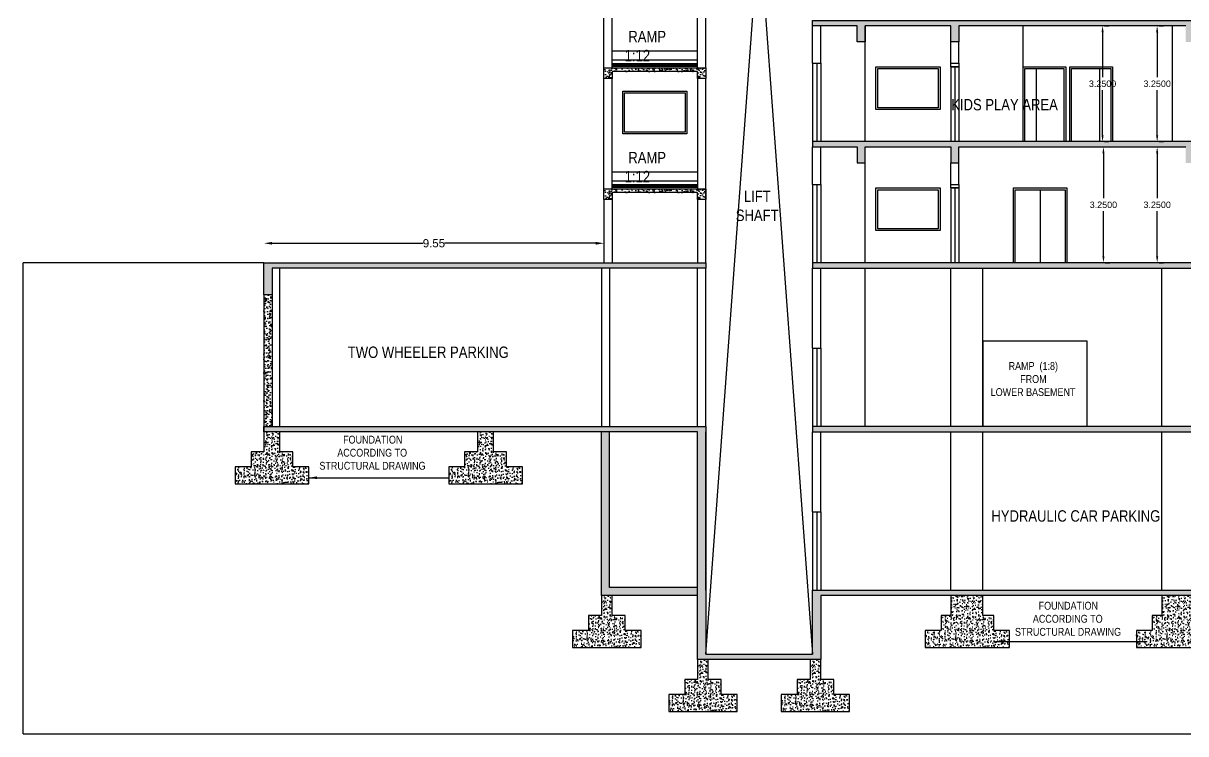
# Model space of a CAD drawing. Header units: metres. Extents: x -38 to 401, y 28 to 287.
# Drawn here: x 310.26 to 342.91, y 232.93 to 252.89 of the extents above; entities that cross this region are included whole.
import ezdxf

# ---------------------------------------------------------------- set-up
doc = ezdxf.new("R2010")
doc.units = ezdxf.units.M
doc.layers.add('BLK_1_FLR_0_AC_ROOM_1', color=117, linetype='Continuous')
doc.layers.add('BLK_1_FLR_1_WC_BATH', color=223, linetype='Continuous')
doc.layers.add('BLK_1_FLR_0_WC_BATH', color=4, linetype='Continuous', lineweight=30)
doc.layers.add('BLK_1_FLR_1_REGULAR_ROOM_1', color=4, linetype='Continuous', lineweight=30)
doc.styles.get("Standard").update_dxf_attribs({"font": 'arial.ttf'})
doc.dimstyles.get("Standard").update_dxf_attribs({"dimtxt": 0.18, "dimasz": 0.18, "dimexe": 0.18, "dimexo": 0.0625, "dimgap": 0.09, "dimtad": 0, "dimtih": 1, "dimtoh": 1, "dimdec": 4, "dimzin": 0, "dimdsep": 46, "dimtxsty": 'Standard', "dimcen": 0.09, "dimadec": 0, "dimazin": 0, "dimtfac": 1, "dimtdec": 4, "dimtofl": 0, "dimtmove": 0, "dimatfit": 3, "dimfxl": 0, "dimtolj": 1, "dimtzin": 0, "dimarcsym": 0})
pattern_1 = [(50, (-2172.58521, 2561.1985), (0.215178055, -0.0188256405), [0.0225, -0.2475]), (355, (-2172.5852, 2561.1985), (-0.0416254, 0.22565764), [0.018, -0.198]), (100.4514445, (-2172.56728, 2561.19694), (0.173552654, 0.206831997), [0.019122058, -0.210342634]), (46.1842, (-2172.5852, 2561.2585), (0.3201724, -0.049655784), [0.03375, -0.37125]), (96.635635, (-2172.55853, 2561.25437), (0.280398584, 0.29223558), [0.028683103, -0.315514128]), (351.184164, (-2172.5852, 2561.2585), (0.280398584, 0.29223558), [0.027, -0.297]), (21, (-2172.55521, 2561.2435), (0.179072116, -0.120785667), [0.0225, -0.2475]), (326, (-2172.5552, 2561.2435), (0.0729946, 0.217545014), [0.018, -0.198]), (71.451445, (-2172.54029, 2561.23344), (0.252066713, 0.096759346), [0.019122057, -0.210342634]), (37.5, (-2172.58521, 2561.19851), (0.0036479566, 0.0998681561), [0, -0.1956, 0, -0.201, 0, -0.19875]), (7.5, (-2172.58521, 2561.19851), (0.0789208612, 0.1183235136), [0, -0.1146, 0, -0.1911, 0, -0.07575]), (327.5, (-2172.65211, 2561.19851), (0.1601467309, -0.0067664615), [0, -0.075, 0, -0.234, 0, -0.3105]), (317.5, (-2172.68211, 2561.1985), (0.174955851, 0.0300314947), [0, -0.0975, 0, -0.1554, 0, -0.2205])]

# ---------------------------------------------------------------- blocks, each defined once
blk = doc.blocks.new('*D113')
at = {"color": 0, "lineweight": -2}
for p, q in [((317.247, 246.711), (321.493, 246.711)), ((326.337, 246.711), (322.092, 246.711))]:
    blk.add_line(p, q, dxfattribs=at)
at = {"color": 0}
for points in [[(317.247, 246.749), (317.247, 246.672), (317.017, 246.711)], [(326.337, 246.749), (326.337, 246.672), (326.567, 246.711)]]:
    blk.add_solid(points, dxfattribs=at)
at = {"layer": 'Defpoints', "color": 0}
for p in [(326.567, 246.711), (317.017, 246.166), (326.567, 246.166)]:
    blk.add_point(p, dxfattribs=at)
at = {"color": 0, "lineweight": 25, "insert": (321.792, 246.711), "char_height": 0.23, "attachment_point": 5}
blk.add_mtext('\\A1;9.55', dxfattribs=at)
blk = doc.blocks.new('*D913')
at = {"layer": 'BLK_1_FLR_0_AC_ROOM_1', "color": 0, "lineweight": -2}
for p, q in [((340.595, 249.236), (340.595, 247.973)), ((340.647, 249.416), (340.775, 249.416)), ((340.595, 246.346), (340.595, 247.609)), ((340.647, 246.166), (340.775, 246.166))]:
    blk.add_line(p, q, dxfattribs=at)
at = {"layer": 'BLK_1_FLR_0_AC_ROOM_1', "color": 0}
for points in [[(340.565, 249.236), (340.625, 249.236), (340.595, 249.416)], [(340.565, 246.346), (340.625, 246.346), (340.595, 246.166)]]:
    blk.add_solid(points, dxfattribs=at)
at = {"layer": 'Defpoints', "color": 0}
for p in [(340.584, 249.416), (340.595, 249.416), (340.584, 246.166)]:
    blk.add_point(p, dxfattribs=at)
at = {"layer": 'BLK_1_FLR_0_AC_ROOM_1', "color": 0, "lineweight": 30, "insert": (340.595, 247.791), "char_height": 0.18, "attachment_point": 5}
blk.add_mtext('\\A1;3.2500', dxfattribs=at)
blk = doc.blocks.new('*D914')
at = {"layer": 'BLK_1_FLR_0_WC_BATH', "color": 0, "linetype": 'Continuous', "lineweight": -2}
for p, q in [((342.104, 249.236), (342.104, 247.973)), ((342.156, 249.416), (342.284, 249.416)), ((342.104, 246.346), (342.104, 247.609)), ((342.156, 246.166), (342.284, 246.166))]:
    blk.add_line(p, q, dxfattribs=at)
at = {"layer": 'BLK_1_FLR_0_WC_BATH', "color": 0, "linetype": 'Continuous'}
for points in [[(342.074, 249.236), (342.134, 249.236), (342.104, 249.416)], [(342.074, 246.346), (342.134, 246.346), (342.104, 246.166)]]:
    blk.add_solid(points, dxfattribs=at)
at = {"layer": 'Defpoints', "color": 0, "linetype": 'Continuous'}
for p in [(342.093, 249.416), (342.104, 249.416), (342.093, 246.166)]:
    blk.add_point(p, dxfattribs=at)
at = {"layer": 'BLK_1_FLR_0_WC_BATH', "color": 0, "linetype": 'Continuous', "lineweight": 30, "insert": (342.104, 247.791), "char_height": 0.18, "attachment_point": 5}
blk.add_mtext('\\A1;3.2500', dxfattribs=at)
blk = doc.blocks.new('*D915')
at = {"layer": 'BLK_1_FLR_1_REGULAR_ROOM_1', "color": 0, "lineweight": -2}
for p, q in [((340.623, 252.816), (340.751, 252.816)), ((340.571, 252.636), (340.571, 251.373)), ((340.571, 249.746), (340.571, 251.009)), ((340.623, 249.566), (340.751, 249.566))]:
    blk.add_line(p, q, dxfattribs=at)
at = {"layer": 'BLK_1_FLR_1_REGULAR_ROOM_1', "color": 0}
for points in [[(340.541, 252.636), (340.601, 252.636), (340.571, 252.816)], [(340.541, 249.746), (340.601, 249.746), (340.571, 249.566)]]:
    blk.add_solid(points, dxfattribs=at)
at = {"layer": 'Defpoints', "color": 0}
for p in [(340.56, 252.816), (340.571, 252.816), (340.56, 249.566)]:
    blk.add_point(p, dxfattribs=at)
at = {"layer": 'BLK_1_FLR_1_REGULAR_ROOM_1', "color": 0, "lineweight": 30, "insert": (340.571, 251.191), "char_height": 0.18, "attachment_point": 5}
blk.add_mtext('\\A1;3.2500', dxfattribs=at)
blk = doc.blocks.new('*D916')
at = {"layer": 'BLK_1_FLR_1_WC_BATH', "color": 0, "lineweight": -2}
for p, q in [((342.156, 252.816), (342.284, 252.816)), ((342.104, 252.636), (342.104, 251.373)), ((342.104, 249.746), (342.104, 251.009)), ((342.156, 249.566), (342.284, 249.566))]:
    blk.add_line(p, q, dxfattribs=at)
at = {"layer": 'BLK_1_FLR_1_WC_BATH', "color": 0}
for points in [[(342.074, 252.636), (342.134, 252.636), (342.104, 252.816)], [(342.074, 249.746), (342.134, 249.746), (342.104, 249.566)]]:
    blk.add_solid(points, dxfattribs=at)
at = {"layer": 'Defpoints', "color": 0}
for p in [(342.093, 252.816), (342.104, 252.816), (342.093, 249.566)]:
    blk.add_point(p, dxfattribs=at)
at = {"layer": 'BLK_1_FLR_1_WC_BATH', "color": 0, "lineweight": 30, "insert": (342.104, 251.191), "char_height": 0.18, "attachment_point": 5}
blk.add_mtext('\\A1;3.2500', dxfattribs=at)

msp = doc.modelspace()

# ---------------------------------------------------------------- hatches: boundary and pattern name
at = {"lineweight": 25}
h = msp.add_hatch(dxfattribs=at)
h.set_pattern_fill('AR-CONC', scale=0.03)
h.set_pattern_definition([(50, (-2438.04541, 2561.1985), (0.215178055, -0.0188256405), [0.0225, -0.2475]), (355, (-2438.04541, 2561.1985), (-0.0416254, 0.22565764), [0.018, -0.198]), (100.4514445, (-2438.02748, 2561.19694), (0.173552654, 0.206831997), [0.019122058, -0.210342634]), (46.1842, (-2438.04541, 2561.2585), (0.3201724, -0.049655784), [0.03375, -0.37125]), (96.635635, (-2438.01873, 2561.25437), (0.280398584, 0.29223558), [0.028683103, -0.315514128]), (351.184164, (-2438.0454, 2561.2585), (0.280398584, 0.29223558), [0.027, -0.297]), (21, (-2438.01541, 2561.2435), (0.179072116, -0.120785667), [0.0225, -0.2475]), (326, (-2438.01541, 2561.2435), (0.0729946, 0.217545014), [0.018, -0.198]), (71.451445, (-2438.0005, 2561.23344), (0.252066713, 0.096759346), [0.019122057, -0.210342634]), (37.5, (-2438.045415, 2561.19851), (0.0036479566, 0.0998681561), [0, -0.1956, 0, -0.201, 0, -0.19875]), (7.5, (-2438.04541, 2561.19851), (0.0789208612, 0.1183235136), [0, -0.1146, 0, -0.1911, 0, -0.07575]), (327.5, (-2438.112315, 2561.19851), (0.1601467309, -0.0067664615), [0, -0.075, 0, -0.234, 0, -0.3105]), (317.5, (-2438.14231, 2561.1985), (0.174955851, 0.0300314947), [0, -0.0975, 0, -0.1554, 0, -0.2205])])
h.paths.add_polyline_path([(332.42718, 252.9657), (379.91718, 252.9657), (379.91718, 252.3657), (379.68718, 252.3657), (379.68718, 252.8157), (373.61718, 252.8157), (373.61718, 252.3657), (373.38718, 252.3657), (373.38718, 252.8157), (367.68718, 252.8157), (367.68718, 252.3657), (367.45718, 252.3657), (367.45718, 252.8157), (361.61718, 252.8157), (361.61718, 252.3657), (361.38718, 252.3657), (361.38718, 252.8157), (355.59718, 252.8157), (355.59718, 252.3657), (355.36718, 252.3657), (355.36718, 252.8157), (349.36718, 252.8157), (349.36718, 252.3657), (349.13718, 252.3657), (349.13718, 252.8157), (343.13718, 252.8157), (343.13718, 252.3657), (342.90718, 252.3657), (342.90718, 252.8157), (336.53718, 252.8157), (336.53718, 252.3657), (336.30718, 252.3657), (336.30718, 252.8157), (333.90718, 252.8157), (333.90718, 252.3657), (333.67718, 252.3657), (333.67718, 252.8157), (332.42718, 252.8157)])
h = msp.add_hatch(dxfattribs=at)
h.set_pattern_fill('AR-CONC', scale=0.03)
h.set_pattern_definition([(50, (-1672.43375, 1926.14187), (0.215178055, -0.01882564), [0.0225, -0.2475]), (355, (-1672.43375, 1926.14187), (-0.0416254, 0.22565764), [0.018, -0.198]), (100.4514445, (-1672.41582, 1926.1403), (0.173552654, 0.206831997), [0.019122058, -0.210342634]), (46.1842, (-1672.43375, 1926.20187), (0.3201724, -0.049655784), [0.03375, -0.37125]), (96.635635, (-1672.40707, 1926.19774), (0.280398584, 0.29223558), [0.028683103, -0.31551413]), (351.184164, (-1672.43375, 1926.20187), (0.280398584, 0.29223558), [0.027, -0.297]), (21, (-1672.40375, 1926.18687), (0.179072116, -0.120785667), [0.0225, -0.2475]), (326, (-1672.40375, 1926.18687), (0.0729946, 0.217545014), [0.018, -0.198]), (71.451445, (-1672.38883, 1926.1768), (0.252066713, 0.096759346), [0.019122057, -0.210342634]), (37.5, (-1672.43375, 1926.141875), (0.0036479566, 0.0998681561), [0, -0.1956, 0, -0.201, 0, -0.19875]), (7.5, (-1672.43375, 1926.14187), (0.0789208612, 0.1183235136), [0, -0.1146, 0, -0.1911, 0, -0.07575]), (327.5, (-1672.50065, 1926.141875), (0.1601467309, -0.0067664615), [0, -0.075, 0, -0.234, 0, -0.3105]), (317.5, (-1672.53065, 1926.14187), (0.174955851, 0.030031495), [0, -0.0975, 0, -0.1554, 0, -0.2205])])
h.paths.add_polyline_path([(326.56718, 251.3357), (326.56718, 251.6357), (329.42718, 251.6357), (329.42718, 251.3357), (329.19718, 251.3357), (329.19718, 251.5357), (326.79718, 251.5357), (326.79718, 251.3357)])
h = msp.add_hatch(dxfattribs=at)
h.set_pattern_fill('AR-CONC', scale=0.03)
h.set_pattern_definition([(50, (-2426.9188, 2561.1985), (0.215178055, -0.0188256405), [0.0225, -0.2475]), (355, (-2426.9188, 2561.1985), (-0.0416254, 0.22565764), [0.018, -0.198]), (100.4514445, (-2426.90087, 2561.19694), (0.173552654, 0.206831997), [0.019122058, -0.210342634]), (46.1842, (-2426.9188, 2561.2585), (0.3201724, -0.049655784), [0.03375, -0.37125]), (96.635635, (-2426.89212, 2561.25437), (0.280398584, 0.29223558), [0.028683103, -0.315514128]), (351.184164, (-2426.9188, 2561.2585), (0.280398584, 0.29223558), [0.027, -0.297]), (21, (-2426.8888, 2561.2435), (0.179072116, -0.120785667), [0.0225, -0.2475]), (326, (-2426.8888, 2561.2435), (0.0729946, 0.217545014), [0.018, -0.198]), (71.451445, (-2426.87388, 2561.23344), (0.252066713, 0.096759346), [0.019122057, -0.210342634]), (37.5, (-2426.9188, 2561.19851), (0.0036479566, 0.0998681561), [0, -0.1956, 0, -0.201, 0, -0.19875]), (7.5, (-2426.9188, 2561.19851), (0.0789208612, 0.1183235136), [0, -0.1146, 0, -0.1911, 0, -0.07575]), (327.5, (-2426.9857, 2561.19851), (0.1601467309, -0.0067664615), [0, -0.075, 0, -0.234, 0, -0.3105]), (317.5, (-2427.0157, 2561.1985), (0.174955851, 0.0300314947), [0, -0.0975, 0, -0.1554, 0, -0.2205])])
h.paths.add_polyline_path([(370.16218, 249.5657), (332.42718, 249.5657), (332.42718, 249.4157), (333.67718, 249.4157), (333.67718, 248.9657), (333.90718, 248.9657), (333.90718, 249.4157), (336.30718, 249.4157), (336.30718, 248.9657), (336.53718, 248.9657), (336.53718, 249.4157), (342.90718, 249.4157), (342.90718, 248.9657), (343.13718, 248.9657), (343.13718, 249.4157), (349.13718, 249.4157), (349.13718, 248.9657), (349.36718, 248.9657), (349.36718, 249.4157), (355.36718, 249.4157), (355.36718, 248.9657), (355.59718, 248.9657), (355.59718, 249.4157), (361.38718, 249.4157), (361.38718, 248.9657), (361.61718, 248.9657), (361.61718, 249.4157), (367.52718, 249.4157), (367.52718, 248.9657), (367.75718, 248.9657), (367.75718, 249.4157), (370.16218, 249.4157)])
h = msp.add_hatch(dxfattribs=at)
h.set_pattern_fill('AR-CONC', scale=0.03)
h.set_pattern_definition([(50, (-1672.43375, 1922.74187), (0.215178055, -0.01882564), [0.0225, -0.2475]), (355, (-1672.43375, 1922.74187), (-0.0416254, 0.22565764), [0.018, -0.198]), (100.4514445, (-1672.41582, 1922.7403), (0.173552654, 0.206831997), [0.019122058, -0.210342634]), (46.1842, (-1672.43375, 1922.80187), (0.3201724, -0.049655784), [0.03375, -0.37125]), (96.635635, (-1672.40707, 1922.79774), (0.280398584, 0.29223558), [0.028683103, -0.31551413]), (351.184164, (-1672.43375, 1922.80187), (0.280398584, 0.29223558), [0.027, -0.297]), (21, (-1672.40375, 1922.78687), (0.179072116, -0.120785667), [0.0225, -0.2475]), (326, (-1672.40375, 1922.78687), (0.0729946, 0.217545014), [0.018, -0.198]), (71.451445, (-1672.38883, 1922.7768), (0.252066713, 0.096759346), [0.019122057, -0.210342634]), (37.5, (-1672.43375, 1922.741875), (0.0036479566, 0.0998681561), [0, -0.1956, 0, -0.201, 0, -0.19875]), (7.5, (-1672.43375, 1922.74187), (0.0789208612, 0.1183235136), [0, -0.1146, 0, -0.1911, 0, -0.07575]), (327.5, (-1672.50065, 1922.741875), (0.1601467309, -0.0067664615), [0, -0.075, 0, -0.234, 0, -0.3105]), (317.5, (-1672.53065, 1922.74187), (0.174955851, 0.030031495), [0, -0.0975, 0, -0.1554, 0, -0.2205])])
h.paths.add_polyline_path([(326.56718, 247.9357), (326.56718, 248.2357), (329.42718, 248.2357), (329.42718, 247.9357), (329.19718, 247.9357), (329.19718, 248.1357), (326.79718, 248.1357), (326.79718, 247.9357)])
h = msp.add_hatch(dxfattribs=at)
h.set_pattern_fill('AR-CONC', scale=0.03)
h.set_pattern_definition([(50, (-2174.05671, 2649.8958), (0.215178055, -0.0188256405), [0.0225, -0.2475]), (355, (-2174.0567, 2649.8958), (-0.0416254, 0.22565764), [0.018, -0.198]), (100.4514445, (-2174.03878, 2649.89424), (0.173552654, 0.206831997), [0.019122058, -0.210342634]), (46.1842, (-2174.0567, 2649.9558), (0.3201724, -0.049655784), [0.03375, -0.37125]), (96.635635, (-2174.03003, 2649.95167), (0.280398584, 0.29223558), [0.028683103, -0.315514128]), (351.184164, (-2174.0567, 2649.9558), (0.280398584, 0.29223558), [0.027, -0.297]), (21, (-2174.02671, 2649.9408), (0.179072116, -0.120785667), [0.0225, -0.2475]), (326, (-2174.0267, 2649.9408), (0.0729946, 0.217545014), [0.018, -0.198]), (71.451445, (-2174.01179, 2649.93074), (0.252066713, 0.096759346), [0.019122057, -0.210342634]), (37.5, (-2174.05671, 2649.895805), (0.0036479566, 0.0998681561), [0, -0.1956, 0, -0.201, 0, -0.19875]), (7.5, (-2174.05671, 2649.8958), (0.0789208612, 0.1183235136), [0, -0.1146, 0, -0.1911, 0, -0.07575]), (327.5, (-2174.12361, 2649.895805), (0.1601467309, -0.0067664615), [0, -0.075, 0, -0.234, 0, -0.3105]), (317.5, (-2174.15361, 2649.8958), (0.174955851, 0.0300314947), [0, -0.0975, 0, -0.1554, 0, -0.2205])])
h.paths.add_polyline_path([(317.01718, 245.2657), (317.01718, 246.1657), (329.42718, 246.1657), (329.42718, 246.0157), (317.24718, 246.0157), (317.24718, 245.2657)])
h = msp.add_hatch(dxfattribs=at)
h.set_pattern_fill('AR-CONC', scale=0.03)
h.set_pattern_definition([(50, (-2424.07189, 2561.1985), (0.215178055, -0.0188256405), [0.0225, -0.2475]), (355, (-2424.07189, 2561.1985), (-0.0416254, 0.22565764), [0.018, -0.198]), (100.4514445, (-2424.05396, 2561.19694), (0.173552654, 0.206831997), [0.019122058, -0.210342634]), (46.1842, (-2424.0719, 2561.2585), (0.3201724, -0.049655784), [0.03375, -0.37125]), (96.635635, (-2424.0452, 2561.25437), (0.280398584, 0.29223558), [0.028683103, -0.315514128]), (351.184164, (-2424.0719, 2561.2585), (0.280398584, 0.29223558), [0.027, -0.297]), (21, (-2424.04189, 2561.2435), (0.179072116, -0.120785667), [0.0225, -0.2475]), (326, (-2424.04189, 2561.2435), (0.0729946, 0.217545014), [0.018, -0.198]), (71.451445, (-2424.02697, 2561.23344), (0.252066713, 0.096759346), [0.019122057, -0.210342634]), (37.5, (-2424.07189, 2561.19851), (0.0036479566, 0.0998681561), [0, -0.1956, 0, -0.201, 0, -0.19875]), (7.5, (-2424.07189, 2561.19851), (0.0789208612, 0.1183235136), [0, -0.1146, 0, -0.1911, 0, -0.07575]), (327.5, (-2424.13879, 2561.19851), (0.1601467309, -0.0067664615), [0, -0.075, 0, -0.234, 0, -0.3105]), (317.5, (-2424.16879, 2561.1985), (0.174955851, 0.0300314947), [0, -0.0975, 0, -0.1554, 0, -0.2205])])
h.paths.add_polyline_path([(332.42718, 246.1657), (332.42718, 246.0157), (385.68718, 246.0157), (385.68718, 245.5657), (385.91718, 245.5657), (385.91718, 246.1657)])
h = msp.add_hatch(dxfattribs=at)
h.set_pattern_fill('AR-CONC', scale=0.03)
h.set_pattern_definition(pattern_1)
h.paths.add_polyline_path([(317.24718, 245.2657), (317.01718, 245.2657), (317.01718, 241.5657), (317.24718, 241.5657)])
h = msp.add_hatch(dxfattribs=at)
h.set_pattern_fill('AR-CONC', scale=0.03)
h.set_pattern_definition([(50, (-2820.83955, -113.60962), (0.215178055, -0.01882564), [0.0225, -0.2475]), (355, (-2820.83955, -113.60962), (-0.0416254, 0.22565764), [0.018, -0.198]), (100.4514445, (-2820.82162, -113.6112), (0.173552654, 0.206831997), [0.019122058, -0.210342634]), (46.1842, (-2820.83955, -113.54962), (0.3201724, -0.049655784), [0.03375, -0.37125]), (96.635635, (-2820.81287, -113.55376), (0.280398584, 0.29223558), [0.028683103, -0.315514128]), (351.184164, (-2820.83955, -113.54962), (0.280398584, 0.29223558), [0.027, -0.297]), (21, (-2820.80955, -113.56462), (0.179072116, -0.120785667), [0.0225, -0.2475]), (326, (-2820.80955, -113.56462), (0.0729946, 0.217545014), [0.018, -0.198]), (71.451445, (-2820.79463, -113.57469), (0.252066713, 0.096759346), [0.019122057, -0.210342634]), (37.5, (-2820.83955, -113.60962), (0.0036479566, 0.0998681561), [0, -0.1956, 0, -0.201, 0, -0.19875]), (7.5, (-2820.83955, -113.60962), (0.0789208612, 0.1183235136), [0, -0.1146, 0, -0.1911, 0, -0.07575]), (327.5, (-2820.90645, -113.60962), (0.1601467309, -0.0067664615), [0, -0.075, 0, -0.234, 0, -0.3105]), (317.5, (-2820.93645, -113.60962), (0.174955851, 0.030031495), [0, -0.0975, 0, -0.1554, 0, -0.2205])])
h.paths.add_polyline_path([(318.27783, 240.43534), (317.82982, 240.43534), (317.82982, 240.85429), (317.46718, 240.85429), (317.46718, 241.4157), (317.24218, 241.4157), (317.24218, 239.95861), (318.27783, 239.95861)])
h.paths.add_polyline_path([(317.24218, 241.4157), (317.01718, 241.4157), (317.01718, 240.85429), (316.65454, 240.85429), (316.65454, 240.43534), (316.20653, 240.43534), (316.20653, 239.95861), (317.24218, 239.95861)])
h = msp.add_hatch(dxfattribs=at)
h.set_pattern_fill('AR-CONC', scale=0.03)
h.set_pattern_definition([(50, (-2172.58521, 2647.86946), (0.215178055, -0.0188256405), [0.0225, -0.2475]), (355, (-2172.5852, 2647.86946), (-0.0416254, 0.22565764), [0.018, -0.198]), (100.4514445, (-2172.56728, 2647.8679), (0.173552654, 0.206831997), [0.019122058, -0.210342634]), (46.1842, (-2172.5852, 2647.92946), (0.3201724, -0.049655784), [0.03375, -0.37125]), (96.635635, (-2172.55853, 2647.92532), (0.280398584, 0.29223558), [0.028683103, -0.315514128]), (351.184164, (-2172.5852, 2647.92946), (0.280398584, 0.29223558), [0.027, -0.297]), (21, (-2172.55521, 2647.91446), (0.179072116, -0.120785667), [0.0225, -0.2475]), (326, (-2172.5552, 2647.91446), (0.0729946, 0.217545014), [0.018, -0.198]), (71.451445, (-2172.54029, 2647.9044), (0.252066713, 0.096759346), [0.019122057, -0.210342634]), (37.5, (-2172.58521, 2647.86946), (0.0036479566, 0.0998681561), [0, -0.1956, 0, -0.201, 0, -0.19875]), (7.5, (-2172.58521, 2647.86946), (0.0789208612, 0.1183235136), [0, -0.1146, 0, -0.1911, 0, -0.07575]), (327.5, (-2172.65211, 2647.86946), (0.1601467309, -0.0067664615), [0, -0.075, 0, -0.234, 0, -0.3105]), (317.5, (-2172.68211, 2647.86946), (0.174955851, 0.0300314947), [0, -0.0975, 0, -0.1554, 0, -0.2205])])
h.paths.add_polyline_path([(385.68718, 240.9657), (385.91718, 240.9657), (385.91718, 236.8157), (332.65718, 236.8157), (332.65718, 235.0157), (329.19718, 235.0157), (329.19718, 241.4157), (317.01718, 241.4157), (317.01718, 241.5657), (329.42718, 241.5657), (329.42718, 235.1657), (332.42718, 235.1657), (332.42718, 236.9657), (385.68718, 236.9657)])
h = msp.add_hatch(dxfattribs=at)
h.set_pattern_fill('AR-CONC', scale=0.03)
h.set_pattern_definition([(50, (-2814.83955, -113.60962), (0.215178055, -0.01882564), [0.0225, -0.2475]), (355, (-2814.83955, -113.60962), (-0.0416254, 0.22565764), [0.018, -0.198]), (100.4514445, (-2814.82162, -113.6112), (0.173552654, 0.206831997), [0.019122058, -0.210342634]), (46.1842, (-2814.83955, -113.54962), (0.3201724, -0.049655784), [0.03375, -0.37125]), (96.635635, (-2814.81287, -113.55376), (0.280398584, 0.29223558), [0.028683103, -0.315514128]), (351.184164, (-2814.83955, -113.54962), (0.280398584, 0.29223558), [0.027, -0.297]), (21, (-2814.80955, -113.56462), (0.179072116, -0.120785667), [0.0225, -0.2475]), (326, (-2814.80955, -113.56462), (0.0729946, 0.217545014), [0.018, -0.198]), (71.451445, (-2814.79463, -113.57469), (0.252066713, 0.096759346), [0.019122057, -0.210342634]), (37.5, (-2814.83955, -113.60962), (0.0036479566, 0.0998681561), [0, -0.1956, 0, -0.201, 0, -0.19875]), (7.5, (-2814.83955, -113.60962), (0.0789208612, 0.1183235136), [0, -0.1146, 0, -0.1911, 0, -0.07575]), (327.5, (-2814.90645, -113.60962), (0.1601467309, -0.0067664615), [0, -0.075, 0, -0.234, 0, -0.3105]), (317.5, (-2814.93645, -113.60962), (0.174955851, 0.030031495), [0, -0.0975, 0, -0.1554, 0, -0.2205])])
h.paths.add_polyline_path([(324.27783, 240.43534), (323.82982, 240.43534), (323.82982, 240.85429), (323.46718, 240.85429), (323.46718, 241.4157), (323.24218, 241.4157), (323.24218, 239.95861), (324.27783, 239.95861)])
h.paths.add_polyline_path([(323.24218, 241.4157), (323.01718, 241.4157), (323.01718, 240.85429), (322.65454, 240.85429), (322.65454, 240.43534), (322.20653, 240.43534), (322.20653, 239.95861), (323.24218, 239.95861)])
h = msp.add_hatch(dxfattribs=at)
h.set_pattern_fill('AR-CONC', scale=0.03)
h.set_pattern_definition(pattern_1)
h.paths.add_polyline_path([(326.72718, 241.4157), (326.49718, 241.4157), (326.49718, 236.8157), (329.19718, 236.8157), (329.19718, 237.0457), (326.72718, 237.0457)])
h = msp.add_hatch(dxfattribs=at)
h.set_pattern_fill('AR-CONC', scale=0.03)
h.set_pattern_definition([(50, (-2424.07189, 2556.5985), (0.215178055, -0.0188256405), [0.0225, -0.2475]), (355, (-2424.07189, 2556.5985), (-0.0416254, 0.22565764), [0.018, -0.198]), (100.4514445, (-2424.05396, 2556.59694), (0.173552654, 0.206831997), [0.019122058, -0.210342634]), (46.1842, (-2424.0719, 2556.6585), (0.3201724, -0.049655784), [0.03375, -0.37125]), (96.635635, (-2424.0452, 2556.65437), (0.280398584, 0.29223558), [0.028683103, -0.315514128]), (351.184164, (-2424.0719, 2556.6585), (0.280398584, 0.29223558), [0.027, -0.297]), (21, (-2424.04189, 2556.6435), (0.179072116, -0.120785667), [0.0225, -0.2475]), (326, (-2424.04189, 2556.6435), (0.0729946, 0.217545014), [0.018, -0.198]), (71.451445, (-2424.02697, 2556.63344), (0.252066713, 0.096759346), [0.019122057, -0.210342634]), (37.5, (-2424.07189, 2556.59851), (0.0036479566, 0.0998681561), [0, -0.1956, 0, -0.201, 0, -0.19875]), (7.5, (-2424.07189, 2556.59851), (0.0789208612, 0.1183235136), [0, -0.1146, 0, -0.1911, 0, -0.07575]), (327.5, (-2424.13879, 2556.59851), (0.1601467309, -0.0067664615), [0, -0.075, 0, -0.234, 0, -0.3105]), (317.5, (-2424.16879, 2556.5985), (0.174955851, 0.0300314947), [0, -0.0975, 0, -0.1554, 0, -0.2205])])
h.paths.add_polyline_path([(332.42718, 241.5657), (332.42718, 241.4157), (385.68718, 241.4157), (385.68718, 240.9657), (385.91718, 240.9657), (385.91718, 241.5657)])
h = msp.add_hatch(dxfattribs=at)
h.set_pattern_fill('AR-CONC', scale=0.03)
h.set_pattern_definition([(50, (-2811.50955, -118.20962), (0.215178055, -0.01882564), [0.0225, -0.2475]), (355, (-2811.50955, -118.20962), (-0.0416254, 0.22565764), [0.018, -0.198]), (100.4514445, (-2811.49162, -118.2112), (0.173552654, 0.206831997), [0.019122058, -0.210342634]), (46.1842, (-2811.50955, -118.14962), (0.3201724, -0.049655784), [0.03375, -0.37125]), (96.635635, (-2811.48287, -118.15376), (0.280398584, 0.29223558), [0.028683103, -0.315514128]), (351.184164, (-2811.50955, -118.14962), (0.280398584, 0.29223558), [0.027, -0.297]), (21, (-2811.47955, -118.16462), (0.179072116, -0.120785667), [0.0225, -0.2475]), (326, (-2811.47955, -118.16462), (0.0729946, 0.217545014), [0.018, -0.198]), (71.451445, (-2811.46463, -118.17469), (0.252066713, 0.096759346), [0.019122057, -0.210342634]), (37.5, (-2811.50955, -118.20962), (0.0036479566, 0.0998681561), [0, -0.1956, 0, -0.201, 0, -0.19875]), (7.5, (-2811.50955, -118.20962), (0.0789208612, 0.1183235136), [0, -0.1146, 0, -0.1911, 0, -0.07575]), (327.5, (-2811.57645, -118.20962), (0.1601467309, -0.0067664615), [0, -0.075, 0, -0.234, 0, -0.3105]), (317.5, (-2811.60645, -118.20962), (0.174955851, 0.030031495), [0, -0.0975, 0, -0.1554, 0, -0.2205])])
h.paths.add_polyline_path([(327.60783, 235.83534), (327.15982, 235.83534), (327.15982, 236.25429), (326.79718, 236.25429), (326.79718, 236.8157), (326.57218, 236.8157), (326.57218, 235.35861), (327.60783, 235.35861)])
h.paths.add_polyline_path([(326.57218, 236.8157), (326.49718, 236.8157), (326.49718, 236.25429), (326.13454, 236.25429), (326.13454, 235.83534), (325.68653, 235.83534), (325.68653, 235.35861), (326.57218, 235.35861)])
h = msp.add_hatch(dxfattribs=at)
h.set_pattern_fill('AR-CONC', scale=0.03)
h.set_pattern_definition([(50, (-2801.1558, -118.20962), (0.215178055, -0.01882564), [0.0225, -0.2475]), (355, (-2801.1558, -118.20962), (-0.0416254, 0.22565764), [0.018, -0.198]), (100.4514445, (-2801.13786, -118.2112), (0.173552654, 0.206831997), [0.019122058, -0.210342634]), (46.1842, (-2801.1558, -118.14962), (0.3201724, -0.049655784), [0.03375, -0.37125]), (96.635635, (-2801.1291, -118.15376), (0.280398584, 0.29223558), [0.028683103, -0.315514128]), (351.184164, (-2801.1558, -118.14962), (0.280398584, 0.29223558), [0.027, -0.297]), (21, (-2801.1258, -118.16462), (0.179072116, -0.120785667), [0.0225, -0.2475]), (326, (-2801.1258, -118.16462), (0.0729946, 0.217545014), [0.018, -0.198]), (71.451445, (-2801.11087, -118.17469), (0.252066713, 0.096759346), [0.019122057, -0.210342634]), (37.5, (-2801.15579, -118.20962), (0.0036479566, 0.0998681561), [0, -0.1956, 0, -0.201, 0, -0.19875]), (7.5, (-2801.15579, -118.20962), (0.0789208612, 0.1183235136), [0, -0.1146, 0, -0.1911, 0, -0.07575]), (327.5, (-2801.22269, -118.20962), (0.1601467309, -0.0067664615), [0, -0.075, 0, -0.234, 0, -0.3105]), (317.5, (-2801.25269, -118.20962), (0.174955851, 0.030031495), [0, -0.0975, 0, -0.1554, 0, -0.2205])])
h.paths.add_polyline_path([(337.96159, 235.83534), (337.51358, 235.83534), (337.51358, 236.25429), (337.20718, 236.25429), (337.20718, 236.8157), (336.92594, 236.8157), (336.92594, 235.35861), (337.96159, 235.35861)])
h.paths.add_polyline_path([(336.92594, 236.8157), (336.30718, 236.8157), (336.30718, 236.25429), (336.0383, 236.25429), (336.0383, 235.83534), (335.59029, 235.83534), (335.59029, 235.35861), (336.92594, 235.35861)])
h = msp.add_hatch(dxfattribs=at)
h.set_pattern_fill('AR-CONC', scale=0.03)
h.set_pattern_definition([(50, (-2795.2258, -118.20962), (0.215178055, -0.01882564), [0.0225, -0.2475]), (355, (-2795.2258, -118.20962), (-0.0416254, 0.22565764), [0.018, -0.198]), (100.4514445, (-2795.20786, -118.2112), (0.173552654, 0.206831997), [0.019122058, -0.210342634]), (46.1842, (-2795.2258, -118.14962), (0.3201724, -0.049655784), [0.03375, -0.37125]), (96.635635, (-2795.1991, -118.15376), (0.280398584, 0.29223558), [0.028683103, -0.315514128]), (351.184164, (-2795.2258, -118.14962), (0.280398584, 0.29223558), [0.027, -0.297]), (21, (-2795.1958, -118.16462), (0.179072116, -0.120785667), [0.0225, -0.2475]), (326, (-2795.1958, -118.16462), (0.0729946, 0.217545014), [0.018, -0.198]), (71.451445, (-2795.18087, -118.17469), (0.252066713, 0.096759346), [0.019122057, -0.210342634]), (37.5, (-2795.22579, -118.20962), (0.0036479566, 0.0998681561), [0, -0.1956, 0, -0.201, 0, -0.19875]), (7.5, (-2795.22579, -118.20962), (0.0789208612, 0.1183235136), [0, -0.1146, 0, -0.1911, 0, -0.07575]), (327.5, (-2795.29269, -118.20962), (0.1601467309, -0.0067664615), [0, -0.075, 0, -0.234, 0, -0.3105]), (317.5, (-2795.32269, -118.20962), (0.174955851, 0.030031495), [0, -0.0975, 0, -0.1554, 0, -0.2205])])
h.paths.add_polyline_path([(343.89159, 235.83534), (343.44358, 235.83534), (343.44358, 236.25429), (343.13718, 236.25429), (343.13718, 236.8157), (342.85594, 236.8157), (342.85594, 235.35861), (343.89159, 235.35861)])
h.paths.add_polyline_path([(342.85594, 236.8157), (342.23718, 236.8157), (342.23718, 236.25429), (341.9683, 236.25429), (341.9683, 235.83534), (341.52029, 235.83534), (341.52029, 235.35861), (342.85594, 235.35861)])
h = msp.add_hatch(dxfattribs=at)
h.set_pattern_fill('AR-CONC', scale=0.03)
h.set_pattern_definition([(50, (-2808.80955, -120.00962), (0.215178055, -0.01882564), [0.0225, -0.2475]), (355, (-2808.80955, -120.00962), (-0.0416254, 0.22565764), [0.018, -0.198]), (100.4514445, (-2808.79162, -120.0112), (0.173552654, 0.206831997), [0.019122058, -0.210342634]), (46.1842, (-2808.80955, -119.94962), (0.3201724, -0.049655784), [0.03375, -0.37125]), (96.635635, (-2808.78287, -119.95376), (0.280398584, 0.29223558), [0.028683103, -0.315514128]), (351.184164, (-2808.80955, -119.94962), (0.280398584, 0.29223558), [0.027, -0.297]), (21, (-2808.77955, -119.96462), (0.179072116, -0.120785667), [0.0225, -0.2475]), (326, (-2808.77955, -119.96462), (0.0729946, 0.217545014), [0.018, -0.198]), (71.451445, (-2808.76463, -119.97469), (0.252066713, 0.096759346), [0.019122057, -0.210342634]), (37.5, (-2808.80955, -120.00962), (0.0036479566, 0.0998681561), [0, -0.1956, 0, -0.201, 0, -0.19875]), (7.5, (-2808.80955, -120.00962), (0.0789208612, 0.1183235136), [0, -0.1146, 0, -0.1911, 0, -0.07575]), (327.5, (-2808.87645, -120.00962), (0.1601467309, -0.0067664615), [0, -0.075, 0, -0.234, 0, -0.3105]), (317.5, (-2808.90645, -120.00962), (0.174955851, 0.030031495), [0, -0.0975, 0, -0.1554, 0, -0.2205])])
h.paths.add_polyline_path([(330.30783, 234.03534), (329.85982, 234.03534), (329.85982, 234.45429), (329.49718, 234.45429), (329.49718, 235.0157), (329.27218, 235.0157), (329.27218, 233.55861), (330.30783, 233.55861)])
h.paths.add_polyline_path([(329.27218, 235.0157), (329.19718, 235.0157), (329.19718, 234.45429), (328.83454, 234.45429), (328.83454, 234.03534), (328.38653, 234.03534), (328.38653, 233.55861), (329.27218, 233.55861)])
h = msp.add_hatch(dxfattribs=at)
h.set_pattern_fill('AR-CONC', scale=0.03)
h.set_pattern_definition([(50, (-2805.64956, -120.00962), (0.215178055, -0.01882564), [0.0225, -0.2475]), (355, (-2805.64956, -120.00962), (-0.0416254, 0.22565764), [0.018, -0.198]), (100.4514445, (-2805.63162, -120.0112), (0.173552654, 0.206831997), [0.019122058, -0.210342634]), (46.1842, (-2805.64956, -119.94962), (0.3201724, -0.049655784), [0.03375, -0.37125]), (96.635635, (-2805.62287, -119.95376), (0.280398584, 0.29223558), [0.028683103, -0.315514128]), (351.184164, (-2805.64956, -119.94962), (0.280398584, 0.29223558), [0.027, -0.297]), (21, (-2805.61956, -119.96462), (0.179072116, -0.120785667), [0.0225, -0.2475]), (326, (-2805.61956, -119.96462), (0.0729946, 0.217545014), [0.018, -0.198]), (71.451445, (-2805.60463, -119.97469), (0.252066713, 0.096759346), [0.019122057, -0.210342634]), (37.5, (-2805.649555, -120.00962), (0.0036479566, 0.0998681561), [0, -0.1956, 0, -0.201, 0, -0.19875]), (7.5, (-2805.64956, -120.00962), (0.0789208612, 0.1183235136), [0, -0.1146, 0, -0.1911, 0, -0.07575]), (327.5, (-2805.716455, -120.00962), (0.1601467309, -0.0067664615), [0, -0.075, 0, -0.234, 0, -0.3105]), (317.5, (-2805.74646, -120.00962), (0.174955851, 0.030031495), [0, -0.0975, 0, -0.1554, 0, -0.2205])])
h.paths.add_polyline_path([(333.46783, 234.03534), (333.01981, 234.03534), (333.01981, 234.45429), (332.65718, 234.45429), (332.65718, 235.0157), (332.43218, 235.0157), (332.43218, 233.55861), (333.46783, 233.55861)])
h.paths.add_polyline_path([(332.43218, 235.0157), (332.35718, 235.0157), (332.35718, 234.45429), (331.99454, 234.45429), (331.99454, 234.03534), (331.54652, 234.03534), (331.54652, 233.55861), (332.43218, 233.55861)])

# ---------------------------------------------------------------- linework, layer by layer
at = {"color": 7, "lineweight": 25}
for p, q in [((329.42718, 275.9657), (332.42718, 235.1657)), ((329.42718, 235.1657), (332.42718, 275.9657)), ((326.56718, 251.6357), (326.56718, 254.7357)), ((326.79718, 251.6357), (326.79718, 254.7357)), ((329.19718, 251.6357), (329.19718, 254.7357)), ((329.42718, 251.6357), (329.42718, 254.7357)), ((332.42718, 251.7657), (332.42718, 252.8157)), ((332.65718, 251.7657), (332.65718, 252.8157)), ((333.90718, 249.5657), (333.90718, 252.8157)), ((338.33718, 249.5657), (338.33718, 252.8157)), ((342.53718, 249.5657), (342.53718, 252.8157)), ((329.19718, 252.10796), (326.79718, 252.10796)), ((336.30718, 251.7657), (336.30718, 252.3657)), ((336.53718, 251.7657), (336.53718, 252.3657)), ((329.19718, 251.85496), (326.79718, 251.85496)), ((329.19718, 251.75407), (326.79718, 251.75407)), ((332.42718, 251.7657), (332.65718, 251.7657)), ((332.42718, 251.7657), (332.42718, 249.5657)), ((332.54218, 251.7657), (332.54218, 249.5657)), ((332.65718, 251.7657), (332.65718, 249.5657)), ((329.19718, 251.71213), (326.79718, 251.71213)), ((329.19718, 251.67441), (326.79718, 251.67441)), ((336.30718, 251.6657), (336.53718, 251.6657)), ((336.30718, 251.6657), (336.30718, 249.5657)), ((336.42218, 251.6657), (336.42218, 249.5657)), ((336.53718, 251.6657), (336.53718, 249.5657)), ((338.7028, 251.6157), (338.7028, 249.5657)), ((340.48685, 251.6157), (340.48685, 249.5657)), ((326.56718, 248.2357), (326.56718, 251.3357)), ((326.79718, 248.2357), (326.79718, 251.3357)), ((329.19718, 251.3357), (329.19718, 248.2357)), ((329.42718, 246.1657), (329.42718, 251.3357)), ((332.42718, 248.3657), (332.42718, 249.4157)), ((332.65718, 248.3657), (332.65718, 249.4157)), ((333.90718, 246.1657), (333.90718, 248.9657)), ((336.30718, 248.3657), (336.30718, 248.9657)), ((336.53718, 248.3657), (336.53718, 248.9657)), ((329.19718, 248.70796), (326.79718, 248.70796)), ((329.19718, 248.45496), (326.79718, 248.45496)), ((329.19718, 248.35407), (326.79718, 248.35407)), ((329.19718, 248.31213), (326.79718, 248.31213)), ((329.19718, 248.27441), (326.79718, 248.27441)), ((332.42718, 248.3657), (332.65718, 248.3657)), ((332.42718, 248.3657), (332.42718, 246.1657)), ((332.54218, 248.3657), (332.54218, 246.1657)), ((332.65718, 248.3657), (332.65718, 246.1657)), ((336.30718, 248.2657), (336.53718, 248.2657)), ((336.30718, 248.2657), (336.30718, 246.1657)), ((336.42218, 248.2657), (336.42218, 246.1657)), ((336.53718, 248.2657), (336.53718, 246.1657)), ((338.81718, 248.2157), (338.81718, 246.1657)), ((326.56718, 247.9357), (326.56718, 246.1657)), ((326.79718, 247.9357), (326.79718, 246.1657)), ((329.19718, 247.9357), (329.19718, 246.1657)), ((317.01718, 246.1657), (310.2575, 246.1657)), ((310.2575, 232.93441), (310.2575, 246.1657)), ((317.46718, 241.5657), (317.46718, 246.0157)), ((326.49718, 246.0157), (326.49718, 241.5657)), ((326.72718, 246.0157), (326.72718, 241.5657)), ((329.19718, 241.5657), (329.19718, 246.0157)), ((329.42718, 241.5657), (329.42718, 246.0157)), ((332.42718, 243.7657), (332.42718, 246.0157)), ((332.65718, 243.7657), (332.65718, 246.0157)), ((333.90718, 241.5657), (333.90718, 246.0157)), ((336.30718, 241.5657), (336.30718, 246.0157)), ((337.20718, 241.5657), (337.20718, 246.0157)), ((342.23718, 241.5657), (342.23718, 246.0157)), ((333.90718, 241.5657), (333.90718, 245.7157)), ((317.24718, 245.2657), (317.01718, 245.2657)), ((317.01718, 245.2657), (317.01718, 241.4157)), ((317.24718, 245.2657), (317.24718, 241.5657)), ((332.42718, 243.7657), (332.65718, 243.7657)), ((332.42718, 243.7657), (332.42718, 241.5657)), ((332.54218, 243.7657), (332.54218, 241.5657)), ((332.65718, 243.7657), (332.65718, 241.5657)), ((329.19718, 236.9657), (329.19718, 241.4157)), ((329.42718, 236.9657), (329.42718, 241.4157)), ((332.42718, 239.1657), (332.42718, 241.4157)), ((332.65718, 239.1657), (332.65718, 241.4157)), ((336.30718, 236.9657), (336.30718, 241.4157)), ((337.20718, 236.9657), (337.20718, 241.4157)), ((342.23718, 236.9657), (342.23718, 241.4157)), ((332.42718, 239.1657), (332.65718, 239.1657)), ((332.42718, 239.1657), (332.42718, 236.9657)), ((332.54218, 239.1657), (332.54218, 236.9657)), ((332.65718, 239.1657), (332.65718, 236.9657)), ((310.2575, 232.93441), (390.98153, 232.93441))]:
    msp.add_line(p, q, dxfattribs=at)
for points in [[(342.90718, 252.8157), (336.53718, 252.8157), (336.53718, 252.3657), (336.30718, 252.3657), (336.30718, 252.8157), (333.90718, 252.8157), (333.90718, 252.3657), (333.67718, 252.3657), (333.67718, 252.8157), (332.42718, 252.8157), (332.42718, 252.9657), (379.91718, 252.9657)], [(338.33718, 249.5657), (338.33718, 251.6657), (339.53718, 251.6657), (339.53718, 249.5657)], [(338.38718, 249.5657), (338.38718, 251.6157), (339.48718, 251.6157), (339.48718, 249.5657)], [(339.65218, 249.5657), (339.65218, 251.6657), (340.85218, 251.6657), (340.85218, 249.5657)], [(339.70218, 249.5657), (339.70218, 251.6157), (340.80218, 251.6157), (340.80218, 249.5657)], [(370.16218, 249.5657), (332.42718, 249.5657), (332.42718, 249.4157), (333.67718, 249.4157), (333.67718, 248.9657), (333.90718, 248.9657), (333.90718, 249.4157), (336.30718, 249.4157), (336.30718, 248.9657), (336.53718, 248.9657), (336.53718, 249.4157), (342.90718, 249.4157)], [(338.06718, 246.1657), (338.06718, 248.2657), (339.56718, 248.2657), (339.56718, 246.1657)], [(338.11718, 246.1657), (338.11718, 248.2157), (339.51718, 248.2157), (339.51718, 246.1657)], [(340.14018, 241.5657), (340.14018, 243.9657), (337.20718, 243.9657), (337.20718, 241.5657)], [(317.01718, 241.4157), (317.01718, 240.85429), (316.65454, 240.85429), (316.65454, 240.43534), (316.20653, 240.43534), (316.20653, 239.95861), (318.27783, 239.95861), (318.27783, 240.43534), (317.82982, 240.43534), (317.82982, 240.85429), (317.46718, 240.85429), (317.46718, 241.4157)], [(323.01718, 241.4157), (323.01718, 240.85429), (322.65454, 240.85429), (322.65454, 240.43534), (322.20653, 240.43534), (322.20653, 239.95861), (324.27783, 239.95861), (324.27783, 240.43534), (323.82982, 240.43534), (323.82982, 240.85429), (323.46718, 240.85429), (323.46718, 241.4157)], [(329.19718, 236.8157), (326.49718, 236.8157), (326.49718, 241.4157)], [(329.19718, 237.0457), (326.72718, 237.0457), (326.72718, 241.4157)], [(326.49718, 236.8157), (326.49718, 236.25429), (326.13454, 236.25429), (326.13454, 235.83534), (325.68653, 235.83534), (325.68653, 235.35861), (327.60783, 235.35861), (327.60783, 235.83534), (327.15982, 235.83534), (327.15982, 236.25429), (326.79718, 236.25429), (326.79718, 236.8157)], [(336.30718, 236.8157), (336.30718, 236.25429), (336.0383, 236.25429), (336.0383, 235.83534), (335.59029, 235.83534), (335.59029, 235.35861), (337.96159, 235.35861), (337.96159, 235.83534), (337.51358, 235.83534), (337.51358, 236.25429), (337.20718, 236.25429), (337.20718, 236.8157)], [(342.23718, 236.8157), (342.23718, 236.25429), (341.9683, 236.25429), (341.9683, 235.83534), (341.52029, 235.83534), (341.52029, 235.35861), (343.89159, 235.35861), (343.89159, 235.83534), (343.44358, 235.83534), (343.44358, 236.25429), (343.13718, 236.25429), (343.13718, 236.8157)], [(329.19718, 235.0157), (329.19718, 234.45429), (328.83454, 234.45429), (328.83454, 234.03534), (328.38653, 234.03534), (328.38653, 233.55861), (330.30783, 233.55861), (330.30783, 234.03534), (329.85982, 234.03534), (329.85982, 234.45429), (329.49718, 234.45429), (329.49718, 235.0157)], [(332.35718, 235.0157), (332.35718, 234.45429), (331.99454, 234.45429), (331.99454, 234.03534), (331.54652, 234.03534), (331.54652, 233.55861), (333.46783, 233.55861), (333.46783, 234.03534), (333.01981, 234.03534), (333.01981, 234.45429), (332.65718, 234.45429), (332.65718, 235.0157)]]:
    msp.add_lwpolyline(points, dxfattribs=at)
for points in [[(336.53718, 251.6657), (336.30718, 251.6657), (336.30718, 251.7657), (336.53718, 251.7657)], [(326.56718, 251.3357), (326.56718, 251.6357), (329.42718, 251.6357), (329.42718, 251.3357), (329.19718, 251.3357), (329.19718, 251.5357), (326.79718, 251.5357), (326.79718, 251.3357)], [(334.20718, 251.6657), (336.00718, 251.6657), (336.00718, 250.4657), (334.20718, 250.4657)], [(334.25718, 251.6157), (335.95718, 251.6157), (335.95718, 250.5157), (334.25718, 250.5157)], [(327.09718, 250.9857), (328.89718, 250.9857), (328.89718, 249.7857), (327.09718, 249.7857)], [(327.14718, 250.9357), (328.84718, 250.9357), (328.84718, 249.8357), (327.14718, 249.8357)], [(326.56718, 247.9357), (326.56718, 248.2357), (329.42718, 248.2357), (329.42718, 247.9357), (329.19718, 247.9357), (329.19718, 248.1357), (326.79718, 248.1357), (326.79718, 247.9357)], [(334.20718, 248.2657), (336.00718, 248.2657), (336.00718, 247.0657), (334.20718, 247.0657)], [(334.25718, 248.2157), (335.95718, 248.2157), (335.95718, 247.1157), (334.25718, 247.1157)], [(336.53718, 248.2657), (336.30718, 248.2657), (336.30718, 248.3657), (336.53718, 248.3657)], [(317.01718, 245.2657), (317.01718, 246.1657), (329.42718, 246.1657), (329.42718, 246.0157), (317.24718, 246.0157), (317.24718, 245.2657)], [(332.42718, 246.1657), (332.42718, 246.0157), (385.68718, 246.0157), (385.68718, 245.5657), (385.91718, 245.5657), (385.91718, 246.1657)], [(385.68718, 240.9657), (385.91718, 240.9657), (385.91718, 236.8157), (332.65718, 236.8157), (332.65718, 235.0157), (329.19718, 235.0157), (329.19718, 241.4157), (317.01718, 241.4157), (317.01718, 241.5657), (329.42718, 241.5657), (329.42718, 235.1657), (332.42718, 235.1657), (332.42718, 236.9657), (385.68718, 236.9657)], [(332.42718, 241.5657), (332.42718, 241.4157), (385.68718, 241.4157), (385.68718, 240.9657), (385.91718, 240.9657), (385.91718, 241.5657)]]:
    msp.add_lwpolyline(points, close=True, dxfattribs=at)

# ---------------------------------------------------------------- texts
for s, insert, char_height, width, attachment_point in [('{\\fArial Narrow|b0|i0|c0|p34; RAMP 1:12}', (327.14922, 252.67647), 0.32, 1.8424125, 1), ('{\\fArial Narrow|b0|i0|c0|p34;\\W9.77777;  \\W1;KIDS PLAY AREA }', (334.327, 250.76403), 0.32, 6.9552799, 1), ('{\\fArial Narrow|b0|i0|c0|p34; RAMP 1:12}', (327.14922, 249.27647), 0.32, 1.8424125, 1), ('{\\fArial Narrow|b0|i0|c0|p34;\\W9.83793; \\W1;LIFT\\P{\\W7.594888; }SHAFT}', (329.49594, 247.33173), 0.32, 2.7264669, 7), ('{\\fArial Narrow|b0|i0|c0|p34;\\W6.04651;  \\W1;TWO WHEELER PARKING}', (318.1404, 243.80961), 0.32, 6.9552799, 1), ('{\\fArial Narrow|b0|i0|c0|p34;\\W9.99477;    \\W1;RAMP  (1:8)\\P\\W8.92301;     \\W1;FROM\\P\\W8.20034;    \\W1;LOWER BASEMENT}', (335.13053, 243.37404), 0.22, 6.9552799, 1), ('{\\fArial Narrow|b0|i0|c0|p34;\\W5.19688;  \\W1;FOUNDATION\\P{\\W8.071496; }ACCORDING TO \\P{\\W0.896978; }STRUCTURAL DRAWING}', (318.51241, 241.3051), 0.22, 3.0805669, 1), ('{\\fArial Narrow|b0|i0|c0|p34;\\W5.5449;  \\W1;HYDRAULIC CAR PARKING }', (336.31809, 239.2116), 0.32, 6.9552799, 1), ('{\\fArial Narrow|b0|i0|c0|p34;\\W5.19688;  \\W1;FOUNDATION\\P{\\W8.071496; }ACCORDING TO \\P{\\W0.896978; }STRUCTURAL DRAWING}', (338.04806, 236.64006), 0.22, 3.0805669, 1)]:
    msp.add_mtext(s, dxfattribs=dict(at, insert=insert, char_height=char_height, width=width, attachment_point=attachment_point))

# ---------------------------------------------------------------- dimensions: what is measured, and where the dimension line sits
dim = msp.add_linear_dim(base=(326.56718, 246.71051), p1=(317.01718, 246.1657), p2=(326.56718, 246.1657), text='9.55', dimstyle='Standard', override={"dimscale": 1, "dimtxt": 0.23, "dimasz": 0.23, "dimgap": 0, "dimse1": 1, "dimse2": 1, "dimtmove": 1}, dxfattribs=at)
dim.commit()
dim.dimension.update_dxf_attribs({"geometry": '*D113', "text_midpoint": (321.79218, 246.71051)})
at = {"layer": 'BLK_1_FLR_0_AC_ROOM_1', "color": 2, "lineweight": 30}
dim = msp.add_linear_dim(base=(340.59494, 249.4157), p1=(340.58443, 246.1657), p2=(340.58443, 249.4157), angle=90, dimstyle='Standard', dxfattribs=at)
dim.commit()
dim.dimension.update_dxf_attribs({"geometry": '*D913', "text_midpoint": (340.59494, 247.7907)})
at = {"layer": 'BLK_1_FLR_0_WC_BATH', "color": 3, "linetype": 'Continuous', "lineweight": 30}
dim = msp.add_linear_dim(base=(342.10378, 249.4157), p1=(342.09327, 246.1657), p2=(342.09327, 249.4157), angle=90, dimstyle='Standard', dxfattribs=at)
dim.commit()
dim.dimension.update_dxf_attribs({"geometry": '*D914', "text_midpoint": (342.10378, 247.7907)})
at = {"layer": 'BLK_1_FLR_1_REGULAR_ROOM_1', "color": 2, "lineweight": 30}
dim = msp.add_linear_dim(base=(340.57093, 252.8157), p1=(340.56042, 249.5657), p2=(340.56042, 252.8157), angle=90, dimstyle='Standard', dxfattribs=at)
dim.commit()
dim.dimension.update_dxf_attribs({"geometry": '*D915', "text_midpoint": (340.57093, 251.1907)})
at = {"layer": 'BLK_1_FLR_1_WC_BATH', "color": 1, "lineweight": 30}
dim = msp.add_linear_dim(base=(342.10378, 252.8157), p1=(342.09327, 249.5657), p2=(342.09327, 252.8157), angle=90, dimstyle='Standard', dxfattribs=at)
dim.commit()
dim.dimension.update_dxf_attribs({"geometry": '*D916', "text_midpoint": (342.10378, 251.1907)})

# ---------------------------------------------------------------- leaders
at = {"color": 7, "lineweight": 25}
for points in [[(318.27783, 240.12469), (322.20653, 240.12469)], [(337.56558, 235.52469), (341.82029, 235.52469)]]:
    msp.add_leader(points, dimstyle='Standard', override={"dimscale": 1, "dimtxt": 0.23, "dimasz": 0.23, "dimgap": 0, "dimse1": 1, "dimse2": 1, "dimtmove": 1}, dxfattribs=at)

doc.saveas('drawing.dxf')
